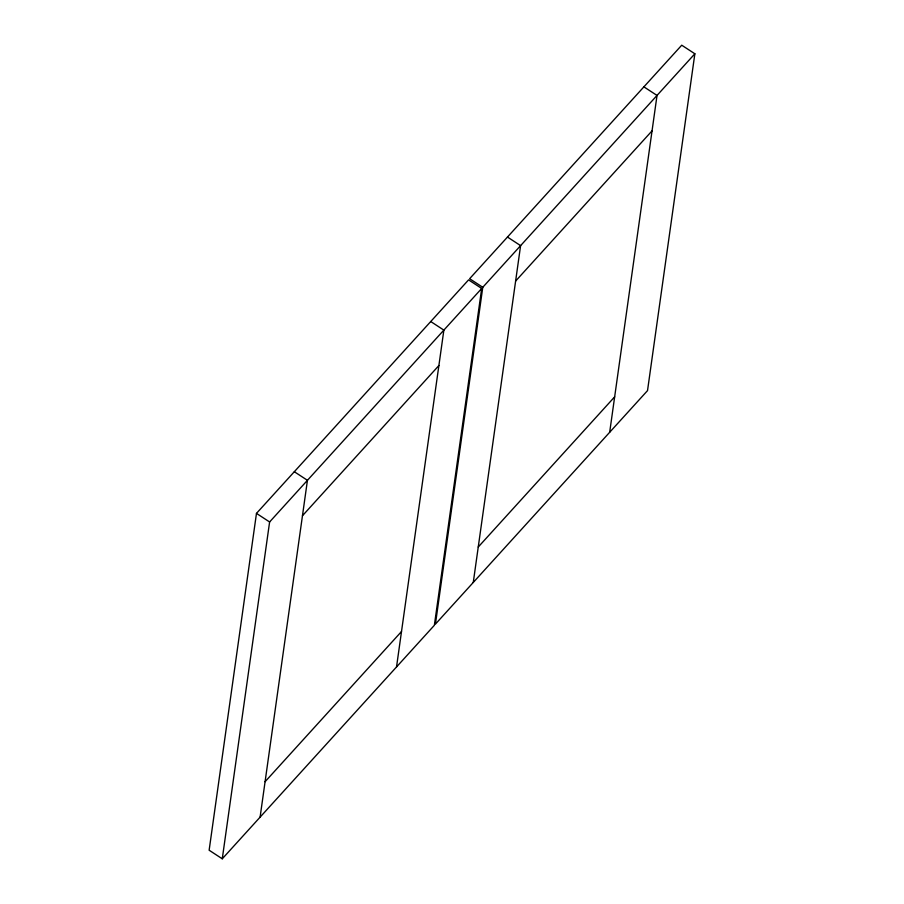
<?xml version="1.0" encoding="UTF-8"?>
<svg xmlns="http://www.w3.org/2000/svg" width="904" height="904" viewBox="0 0 904 904"><rect width="100%" height="100%" fill="white"/><g stroke="black" fill="none" stroke-linecap="round" stroke-linejoin="round"><path stroke-width="1.36" d="M256.476 513.382L209.14 850.223L222.271 858.8L434.361 625.297L481.696 288.466L468.577 279.878L256.476 513.382L269.607 521.97L222.271 858.8M260.103 817.148L307.439 480.306L294.32 471.73M396.528 666.949L443.864 330.118L430.733 321.53M482.77 287.291L435.423 624.122L647.524 390.618L694.86 53.777L681.729 45.2L469.639 278.703L482.77 287.291L694.86 53.777M473.267 582.47L520.602 245.628L507.472 237.051M609.68 432.27L657.027 95.44L643.897 86.852M269.607 521.97L481.696 288.466M302.467 515.743L438.881 365.544M515.619 281.065L652.044 130.865M265.087 781.711L401.5 631.523M478.239 547.033L614.663 396.845"/></g></svg>
